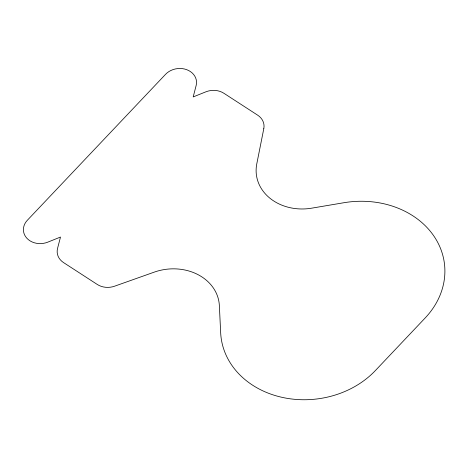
<?xml version="1.0" encoding="UTF-8"?>
<svg xmlns="http://www.w3.org/2000/svg" width="468" height="468" viewBox="0 0 468 468"><rect width="100%" height="100%" fill="white"/><g stroke="black" fill="none" stroke-linecap="round" stroke-linejoin="round"><path stroke-width="0.7" d="M263.806 128.636L256.774 163.911A48.099 40.014 -6.7 0 0 311.665 208.172L343.898 202.726A87.446 72.751 -6.7 0 1 433.304 235.211A87.446 72.751 -6.7 0 1 425.143 318.006L375.383 370.551A87.446 72.751 -6.7 0 1 280.174 396.905A87.446 72.751 -6.7 0 1 220.674 332.836L219.363 305.633A48.099 40.014 -6.7 0 0 154.3 272.113L114.584 286.2A17.491 14.549 -6.7 0 1 97.303 284.474L63.549 262.583A17.491 14.549 -6.7 0 1 57.552 248.414L60.495 237.048L47.853 242.126A17.491 14.549 -6.7 0 1 26.945 238.329A17.491 14.549 -6.7 0 1 27.349 220.264L165.578 74.307A17.491 14.549 -6.7 0 1 186.679 69.662A17.491 14.549 -6.7 0 1 196.133 85.556L193.196 96.929L205.832 91.845A17.491 14.549 -6.7 0 1 223.897 93.272L257.652 115.163A17.491 14.549 -6.7 0 1 263.806 128.636"/></g></svg>
